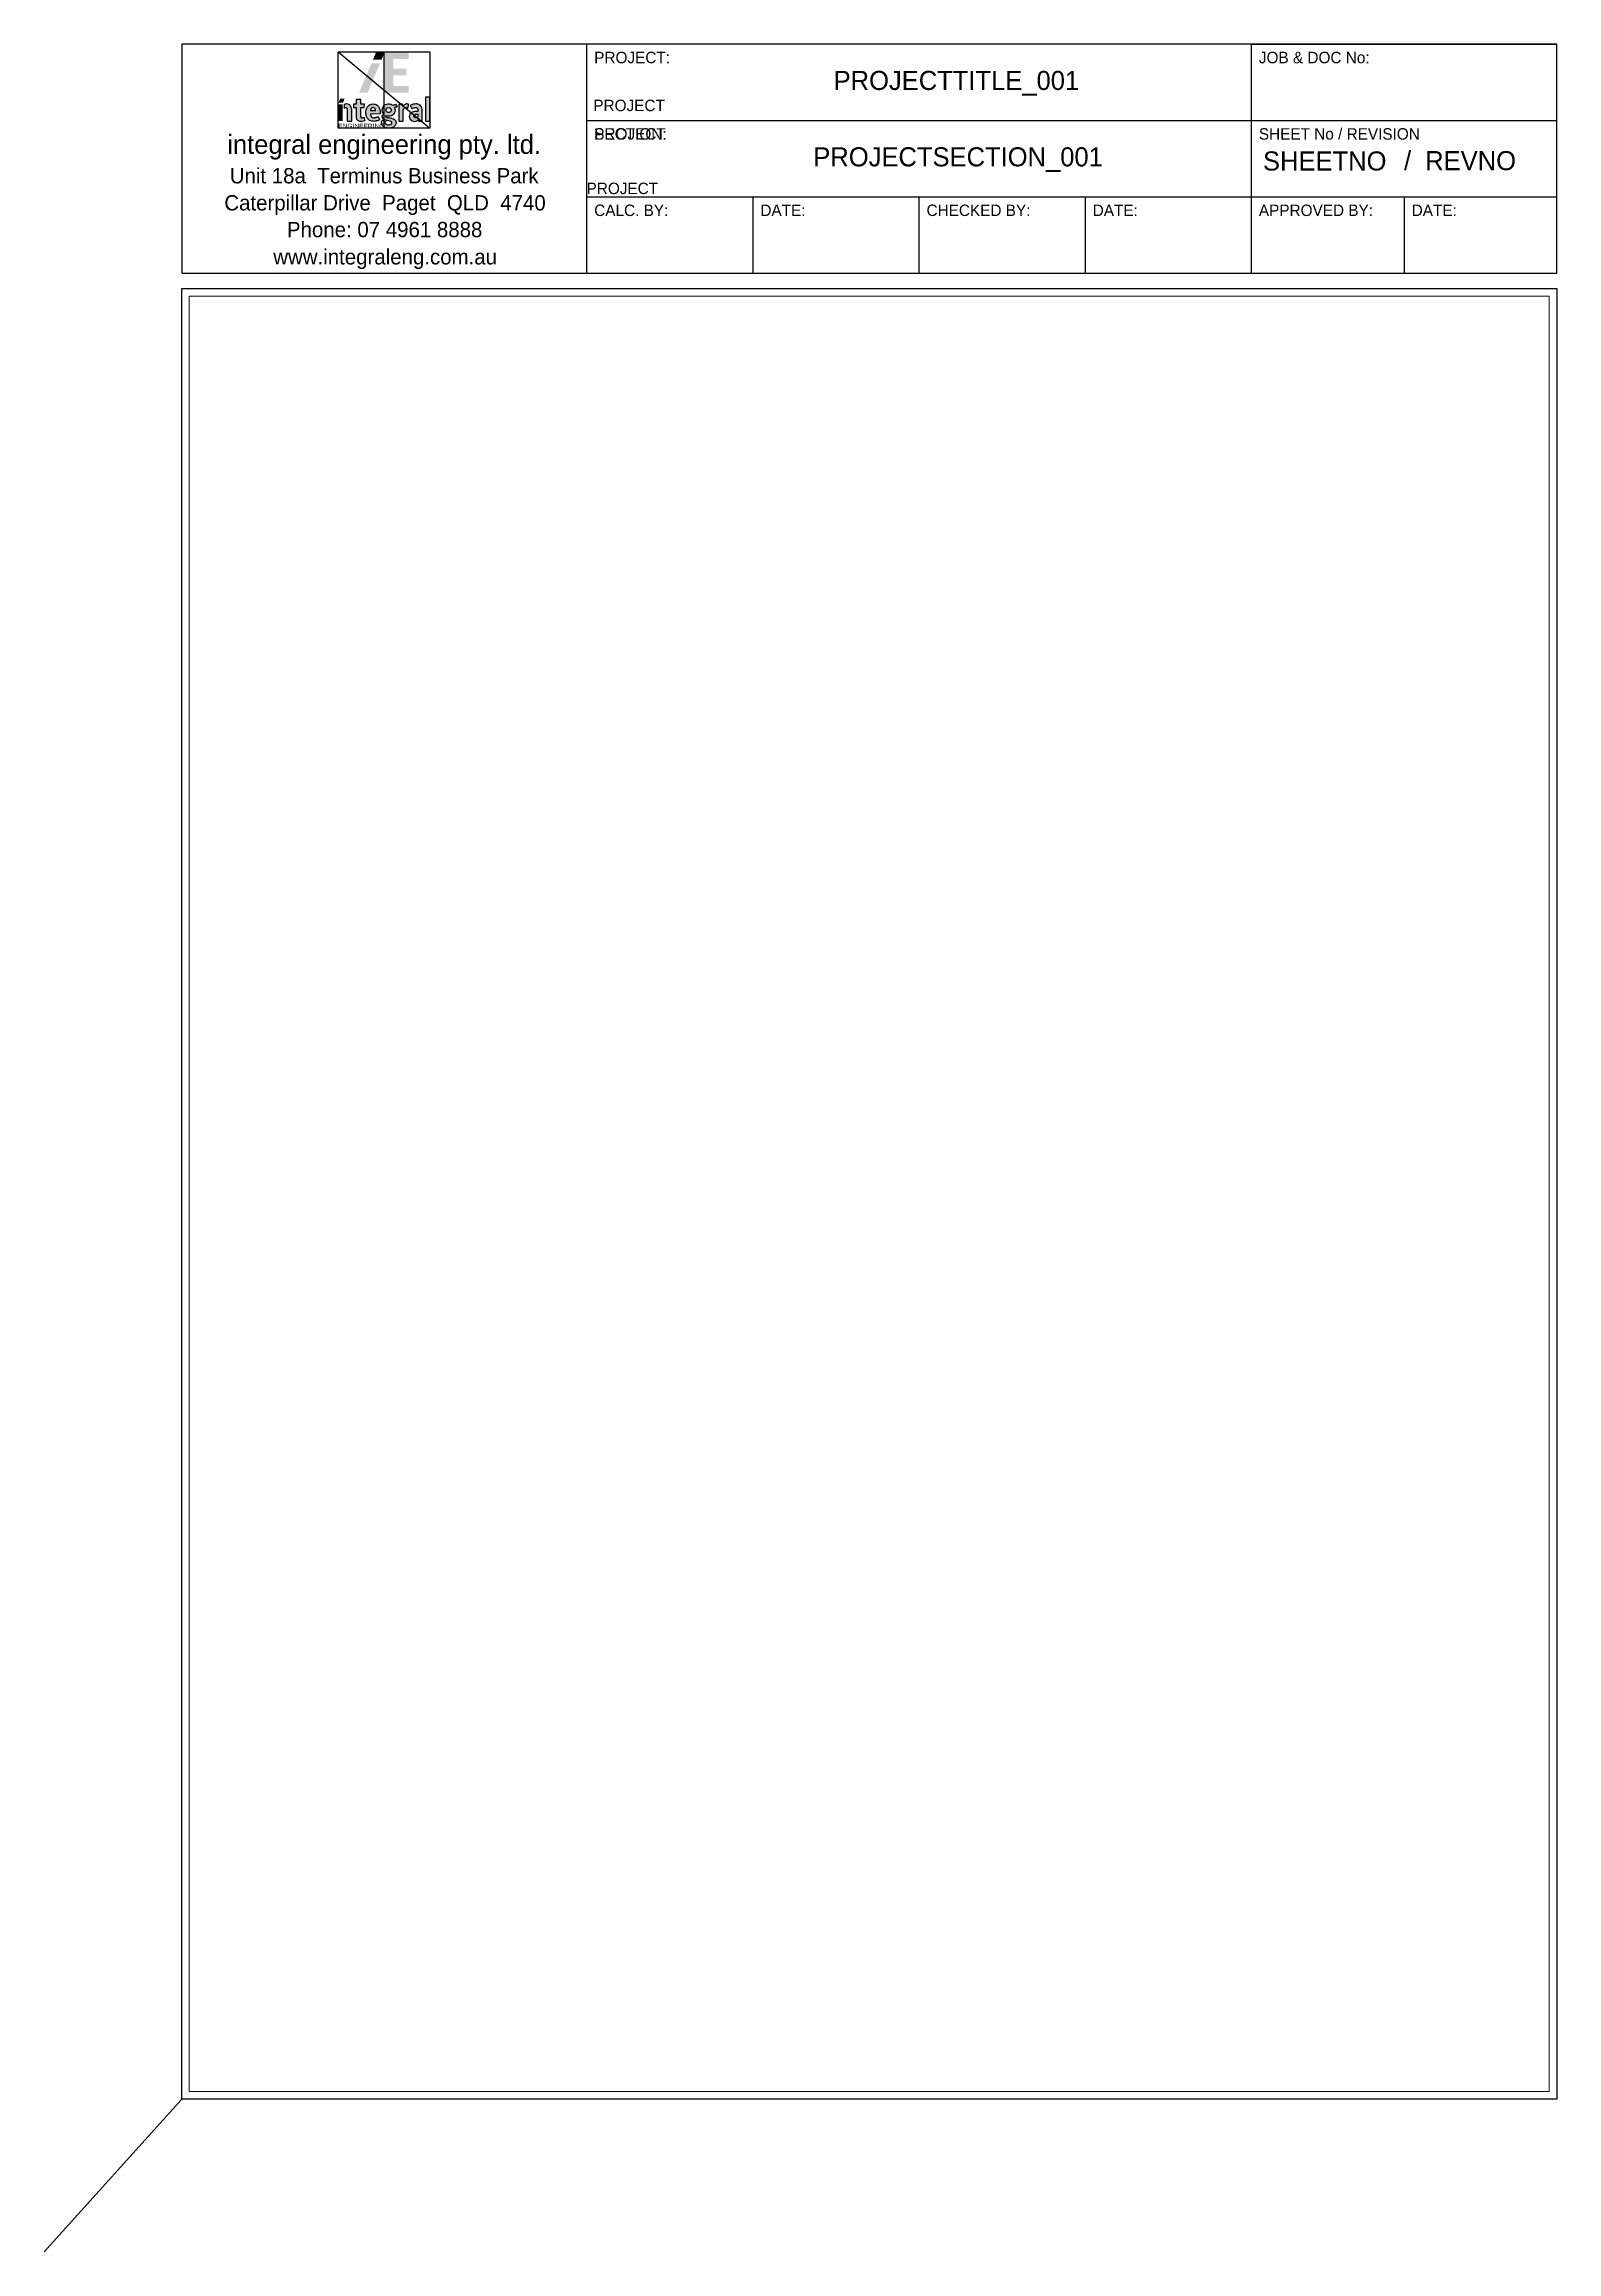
# Paper-space layout 'Layout1' of a CAD drawing. Extents: x 0 to 198, y 0 to 289.
import ezdxf
from ezdxf.enums import TextEntityAlignment as Align

# ---------------------------------------------------------------- set-up
doc = ezdxf.new("R2010")
doc.units = 0
doc.layers.get('0').update_dxf_attribs({"linetype": 'CONTINUOUS'})
for name, color, linetype in [('CONSTRUCTION', 153, 'CONTINUOUS'), ('INTEGRAL-BORDER', 7, 'CONTINUOUS'), ('TEXT25', 7, 'CONTINUOUS'), ('VIEWPORTS', 3, 'CONTINUOUS')]:
    doc.layers.add(name, color=color, linetype=linetype)
doc.styles.add('FIRASANS', font='FiraSans-Regular.ttf')
doc.styles.add('FIRASANS_MEDIUM', font='FiraSans-Medium.ttf')
doc.styles.add('INTEGRALSTANDARD', font='ARIsoP1.shx', dxfattribs={"height": 2.5})

psp = doc.layouts.get("Layout1")

# ---------------------------------------------------------------- hatches: boundary and pattern name
at = {"layer": 'INTEGRAL-BORDER'}
h = psp.add_hatch(color=141, dxfattribs=at)
h.dxf.hatch_style = 1
h.paths.add_polyline_path([(43.96179448619841, 286.5016044395141), (42.84002842557452, 286.5016044395141), (41.22371333635824, 282.6443280177151), (42.34547939698214, 282.6443280177151)])
h = psp.add_hatch(color=12, dxfattribs=at)
h.dxf.hatch_style = 1
h.paths.add_polyline_path([(44.58966739163525, 287.9999999999999), (43.46790133101135, 287.9999999999999), (43.03610409876514, 286.969531810936), (44.15787015938905, 286.969531810936)])
h = psp.add_hatch(color=250, dxfattribs=at)
h.dxf.hatch_style = 1
h.paths.add_polyline_path([(47.42652125807044, 285.7947192369482), (45.70214566385096, 285.7947192369481), (45.70214566385096, 287.0734072344746), (47.7046408261272, 287.0734072344746), (47.7046408261272, 287.9999999999999), (44.58966739163525, 287.9999999999999), (44.58966739163525, 282.6443280177151), (47.7046408261272, 282.6443280177151), (47.7046408261272, 283.5153158893684), (45.70214566385096, 283.5153158893684), (45.70214566385096, 284.9051964006737), (47.42652125807044, 284.9051964006737)])
h = psp.add_hatch(color=141, dxfattribs=at)
h.dxf.hatch_style = 1
h.paths.add_polyline_path([(39.08122060233838, 281.1230790013147), (38.49794063576375, 281.1230790013147), (38.49794063576375, 278.938665188188), (39.08122060233838, 278.938665188188)])
h = psp.add_hatch(color=12, dxfattribs=at)
h.dxf.hatch_style = 1
h.paths.add_polyline_path([(39.3343556768484, 281.8678114615632), (38.75306350262922, 281.8678114615632), (38.5293088707458, 281.3338292748036), (39.11060104496498, 281.3338292748036)])
h = psp.add_hatch(color=250, dxfattribs=at)
h.dxf.hatch_style = 1
h.paths.add_polyline_path([(40.20422046511317, 280.740443398901, 0.0886880886634953), (40.07216936274378, 280.9630184400783, 0.1100150033627643), (39.90779949849829, 281.0893256733785, 0.2287291706665802), (39.24946323444791, 281.1038483178043), (39.24946323444791, 280.6392525109531), (39.27729232739019, 280.6548854494289), (39.3063894947713, 280.668359142258), (39.34563125760636, 280.6818328350899), (39.38298804493849, 280.6910225845588), (39.41671197038256, 280.6956174592918), (39.47247297311964, 280.6956174592918), (39.52148233631486, 280.6882587501318), (39.56024428720362, 280.6741459205892), (39.59407102948885, 280.6524325463747), (39.62059777572136, 280.6262624891454), (39.64081842207602, 280.5926819008607), (39.65606958754489, 280.5547137254248), (39.6672080791794, 280.5077112662065), (39.67697567953388, 280.4328977230668), (39.67697567953388, 278.938665188188), (40.26025564610851, 278.938665188188), (40.26025564610851, 280.4328977230668, 0.0818912440406368)])
h.paths.add_polyline_path([(41.91701202803411, 281.1272247529566), (41.43037989657559, 281.1272247529566), (41.43037989657559, 281.7764149118644), (40.84709993000096, 281.7764149118644), (40.84709993000096, 281.1272247529566), (40.48556162767058, 281.1272247529566), (40.48556162767058, 280.7252941314495), (40.84709993000096, 280.7252941314495), (40.84709993000096, 279.5920010987377, 0.1001182916155786), (40.89336751064182, 279.237072936449, 0.1198673377555699), (41.02552142985239, 279.0478539220094, 0.1055294891719073), (41.19345561142704, 278.947526732319, 0.0937640109101511), (41.41883013755368, 278.8982268357327, 0.0769418547880017), (41.63851546487793, 278.9030635459778, 0.0688921401591181), (41.97335565956435, 279.0049972144301), (41.83273648670907, 279.4253591567703, -0.0100953310525009), (41.79929641046082, 279.4116958865249, -0.0173027986105133), (41.77937454370917, 279.4048031382208, -0.0010425580014724), (41.73812037519885, 279.3922038280587, -0.0117501015302368), (41.69617206349066, 279.3815607239, -0.0240727805077578), (41.6783398565061, 279.3783739715143, -0.0004364112162287), (41.65441780370402, 279.3752992057146, 0.0001672523867148), (41.63049575091267, 279.3722244399161, 0.0002134808523671), (41.61479904577011, 279.3701947490086, -0.0011158873152877), (41.59571300783983, 279.3677344827756, -0.0152391217065885), (41.56781174720667, 279.3700824682334, -0.0062802107590045), (41.5559901645124, 279.3715918337748, -0.0066194487374802), (41.54481504601553, 279.3733126997194, -0.0235158561440654), (41.53027367640823, 279.3764585159813, -0.0371456246570282), (41.51478839849469, 279.3818376831178, -0.0186481319727935), (41.49933572786152, 279.3907421305738, -0.0270196032018228), (41.48590299903588, 279.4002124036732, -0.0465662969066287), (41.47000107043404, 279.415362022405, -0.0377749927787223), (41.45604983575667, 279.4374336584222, -0.0354950665376647), (41.44303208100918, 279.4668041382557, -0.0210230384271154), (41.43765177297666, 279.494352861943, -0.012577120058965), (41.43442402584539, 279.5198995681295, -0.0047765709725631), (41.43279300883067, 279.5377782755382, -0.0029454896467275), (41.43017654653416, 279.5723533107873, -0.0075210630564012), (41.43037989657559, 279.5920010987377), (41.43037989657559, 280.7252941314495), (41.8677284865863, 280.7252941314495)])
h.paths.add_polyline_path([(43.5838101885724, 281.0178114575883, 0.1656049052649858), (43.07024004349402, 281.1715670215389, 0.1579273651259237), (42.5281553598333, 281.0178114575883, 0.1117544768345067), (42.24270152344152, 280.6627969254737, 0.103024604713881), (42.11346074819105, 280.088454857636, 0.03048892868817), (42.11967826141446, 279.8628589541412, 0.0841882207261075), (42.24053516269323, 279.4228373425473, 0.0978364140433493), (42.4612958976687, 279.1207759603753, 0.0920851597849412), (42.75958478755565, 278.9488214016122, 0.0664288544262041), (43.01268207187762, 278.8992358699702, 0.0542346583064222), (43.29419832097715, 278.9046755766194, 0.0573639083627487), (43.74250436734776, 279.0185623984822, 0.0191975636352863), (43.89210704341654, 279.0861034883853), (43.71172171287113, 279.5174146601758), (43.68376270622063, 279.5046399959796), (43.6278452685869, 279.4814864248841), (43.5615433695594, 279.4567361658385), (43.50503990267246, 279.4359034936915), (43.46674479067671, 279.4222415549629), (43.40090400111087, 279.4016305563747), (43.33953499468731, 279.3892142257454), (43.28145074555157, 279.3808115212137), (43.22330374868626, 279.3744923740454), (43.07036623227969, 279.3744923740454), (43.01732425252394, 279.382660058181), (42.97800560417043, 279.3937562125113), (42.93731341377539, 279.4098342189413), (42.9061289435633, 279.4272588051964), (42.87936444644165, 279.446155895785), (42.86045780718489, 279.4638259477871), (42.83670289840889, 279.4880992024733), (42.81125610360617, 279.5198907886452), (42.79103291336503, 279.5567710016153), (42.76879661477567, 279.603949170015), (42.74812095008168, 279.6667231178099), (42.73797826892995, 279.7119514873679), (42.72549492476891, 279.775895024319), (42.71857215837066, 279.8543753556568), (43.97067570726678, 279.8948482560452), (43.97067570726678, 280.0884548576361, 0.0941635504493101), (43.85980487514465, 280.6627969254737, 0.1364846958299669)])
h.paths.add_polyline_path([(42.88451802901164, 280.6473781490045, -0.1049540271595705), (42.99850815736573, 280.693112734342, -0.0434214983046794), (43.1109212421737, 280.693112734342, -0.1731161523272599), (43.25524182148157, 280.6238268600591, -0.1329598468202469), (43.33543896125453, 280.4709695422936, -0.0512440566909649), (43.36432114891884, 280.2860382415068), (42.7175782621901, 280.2651329733646, -0.0575638956411377), (42.75514068321594, 280.4591023282263, -0.1624405867058828)], flags=16)
edge = h.paths.add_edge_path()
edge.add_arc((45.44973962860468, 281.9502229258148), 0.9572324673209851, 280.5633053366386, 304.5850253611495, ccw=False)
edge.add_arc((45.14432512725485, 280.3704965437551), 0.7995119697734221, 53.02352733428318, 87.6936075786913)
edge.add_arc((45.08357330744044, 280.3499982220975), 0.8246153563668263, 83.52953195733468, 96.47046804266475)
edge.add_arc((45.05475688875011, 280.3217030266353), 0.8500787644694896, 94.32518169126588, 130.9194036799996)
edge.add_arc((45.08629490954667, 280.3699935228235), 0.8360877541216859, 134.722868539814, 219.5800061184608)
edge.add_arc((45.05456474779633, 278.9484997070288), 1.07948635339079, 124.5801993273132, 130.748900120374)
edge.add_arc((44.58523600552145, 279.5070490118106), 0.3501065348003969, 132.2280699738874, 168.7409245184836)
edge.add_arc((44.86359048253882, 279.5151403281694), 0.6246370168169633, 174.4634459163649, 183.2665883076246)
edge.add_arc((44.58251051092271, 279.5004828374661), 0.34318131475724, 183.4974504996705, 217.2914016205472)
edge.add_arc((44.75440651709616, 279.6344328899869), 0.5610970628191793, 217.5384597531991, 244.288523900784)
edge.add_arc((45.22560041598608, 280.6203804141828), 1.653851716171807, 244.3994528435441, 259.7050549811115)
edge.add_arc((39.50495926199812, 253.0338383502835), 26.52013383298185, 77.42007236957681, 78.19600576554058, ccw=False)
edge.add_arc((45.1599959908085, 278.4378600010635), 0.4945001087755713, 52.77698072150531, 75.82637301760428, ccw=False)
edge.add_arc((45.33916813648806, 278.6977036446241), 0.1797919805063992, 3.2660601723165996, 48.147306842667206, ccw=False)
edge.add_ellipse((45.08643897897533, 278.6997242993199), major_axis=(-0.4322291091299206, -0.008222568616645276), ratio=0.611078870649089, start_angle=0.17623255731251675, end_angle=180, ccw=False)
edge.add_arc((44.9279782280874, 278.6819280302788), 0.273861714216148, 144.6919827166187, 178.2749035883076, ccw=False)
edge.add_line((44.70449153485554, 278.8402123834591), (44.26726880991138, 279.0601000773757))
edge.add_arc((44.75658612789294, 278.689706014502), 0.6136963414334294, 142.8757037988269, 180.524240104806)
edge.add_arc((44.64673164178998, 278.6547071941382), 0.504672304564145, 176.6621556339921, 204.3315531384107)
edge.add_arc((44.79285820528553, 278.7442755451525), 0.6750624859679806, 206.1486927779516, 244.1370575065907)
edge.add_arc((45.09662920050728, 279.3755108249671), 1.375585725623641, 244.2208635826748, 296.8134441317746)
edge.add_arc((45.4207468927987, 278.7194204395947), 0.6438676199690403, 297.4083558442583, 332.9064489171116)
edge.add_arc((45.4473883633265, 278.7030563462072), 0.6127015734116327, 333.1341215898691, 353.5750731400022)
edge.add_arc((45.3379261120337, 278.7178962338863), 0.7231412441912434, 353.3771740058402, 371.2933097442987)
edge.add_arc((45.5761374735949, 278.7383528861128), 0.4862636599314168, 14.42779017088906, 55.44218966301874)
edge.add_arc((45.27711868726133, 278.2837187618569), 1.030359806222915, 56.08876971671772, 74.2958123566067)
edge.add_arc((44.72212289794024, 276.4213156441855), 2.973617398915096, 73.71427878463483, 84.00872136008401)
edge.add_line((45.03250039748886, 279.3786905346762), (44.97031912458569, 279.3902233627054))
edge.add_line((44.97031912458569, 279.3902233627054), (44.91527554982659, 279.4022265216755))
edge.add_line((44.9152755498266, 279.4022265216754), (44.8538938787238, 279.4192309727039))
edge.add_line((44.8538938787238, 279.4192309727039), (44.7978497942966, 279.4402365734385))
edge.add_line((44.79784979429661, 279.4402365734386), (44.77082797391751, 279.4549070688299))
edge.add_line((44.7708279739175, 279.4549070688299), (44.74313953087111, 279.4729116622106))
edge.add_line((44.74313953087111, 279.4729116622106), (44.71811988116266, 279.4942506437294))
edge.add_line((44.71811988116265, 279.4942506437294), (44.70077272446674, 279.5225914921597))
edge.add_line((44.70077272446674, 279.5225914921597), (44.69176583478519, 279.5542664385795))
edge.add_line((44.69176583478519, 279.5542664385795), (44.69236395305045, 279.584647031929))
edge.add_line((44.69236395305045, 279.584647031929), (44.70480124383216, 279.6162726530805))
edge.add_line((44.70480124383216, 279.6162726530804), (44.72037304275111, 279.6385319860762))
edge.add_arc((45.09656955433282, 280.5070884100843), 0.9465273778459462, 246.5811902770836, 292.5568998899197)
edge.add_arc((45.1476572549243, 280.335380843261), 0.7685855493029015, 293.9501504975001, 347.2206929994991)
edge.add_arc((45.09957177565369, 280.3775705943689), 0.8253761668915502, 345.1023884680631, 373.6568396370836)
edge.add_arc((44.94259918757763, 280.3053301152167), 0.995518751006776, 15.56428175770086, 24.81147484245912)
edge.add_arc((45.80286790488567, 282.0396861430168), 1.317316338716053, 271.8861298843143, 281.1935965452311)
edge.add_arc((45.95303758642228, 281.3167011255292), 0.578975001747729, 280.5044452031031, 297.3503005017538)
edge.add_line((46.21903578374412, 280.8024472858058), (45.99309214759998, 281.1621480330572))
edge = h.paths.add_edge_path(flags=16)
edge.add_ellipse((45.07465650968241, 280.3668555511715), major_axis=(-0.3423596713302288, 0), ratio=0.9750159552494041, start_angle=0, end_angle=360)
h.paths.add_polyline_path([(47.00474788482039, 280.4656099610126, -0.1157374618801137), (47.17075362330688, 280.6247210903526, -0.1009440394394319), (47.34845922283675, 280.693792424168, -0.0484611603577268), (47.45027000440446, 280.693792424168, -0.0659968897655691), (47.5981698567691, 280.653532850021), (47.7372291872852, 281.1028625423268, 0.1021969952614114), (47.57778490403273, 281.1615514874592, 0.0833167236025734), (47.39161872303504, 281.1677331041737, 0.0926215357298357), (47.23637796198929, 281.1182798803101, 0.0645219697410737), (47.09845442294235, 281.0274096793852, 0.0575931141726306), (46.99658665031854, 280.9170580285182), (46.94540568357725, 280.8331498490453, -0.7312425912235776), (46.93187468473231, 280.8359079999327), (46.91650558016637, 281.1230790013147), (46.42146791824577, 281.1230790013147), (46.42146791824577, 278.938665188188), (47.00474788482039, 278.938665188188)])
h.paths.add_polyline_path([(49.4929302305447, 280.312170367083, 0.0769658936466683), (49.45205094829594, 280.6512192047879, 0.1073297760987252), (49.32286718933078, 280.9002868569939, 0.1288612413299293), (49.05617897707231, 281.0980309872211, 0.1012954028979721), (48.63163992848967, 281.1711261023364, 0.0652448304564945), (48.32014580771882, 281.1314004016817, 0.0553419127563157), (47.97929726290143, 280.9979529192972), (47.90227931814854, 280.9556524396367), (48.10636026374389, 280.5431455108708, -0.0351292491844488), (48.23107972324071, 280.6031198144658, -0.0578780160460348), (48.44663544398789, 280.6744714264206, -0.0795862746570096), (48.65558303102856, 280.6971796006645, -0.0906153496450931), (48.75626497855892, 280.6787818745739, -0.2820074975519327), (48.89044092385394, 280.5315764142619, -0.0674115615378233), (48.91321547131537, 280.3674013207583), (48.91321547131537, 280.2010692622853, 0.0126462283124686), (48.4888220665453, 280.1793377096605, 0.0556662474441941), (48.18676485888655, 280.1081352341052, 0.0718152539817582), (47.99322841017842, 279.9989270590165, 0.0693233963220948), (47.88023874642172, 279.8740769708992, 0.1501581646550335), (47.79490356134408, 279.5386251058483, 0.1323502810671948), (47.87111845029327, 279.2312349662391, 0.1149403967119322), (48.05267238534187, 279.027574995449, 0.1121947453736962), (48.32252907010461, 278.9126027275348, 0.1188909126471953), (48.68704905194791, 278.923659711799, 0.1066861770566745), (48.86058394230368, 279.0068235649205, 0.0991552645582704), (48.9576017184077, 279.1068755194671, -0.948634033744782), (48.97213129779566, 279.108277186482), (48.98849374966048, 278.938665188188), (49.4929302305447, 278.938665188188)])
h.paths.add_polyline_path([(48.91331678875007, 279.8486419610698), (48.91331678875007, 279.4772540267141, -0.1034421501345381), (48.73148192808567, 279.3739558892148, -0.0980527998709968), (48.59840378022422, 279.3599898747149, -0.1136155051828393), (48.4999110307513, 279.3858952199779, -0.2005033013481455), (48.42040862007111, 279.4816523899044, -0.168708007026894), (48.42173495739866, 279.683110712836, -0.200929365535853), (48.5418277792642, 279.8042306500737, -0.0792672275169592), (48.71372719898331, 279.8374204625283)], flags=16)
h.paths.add_polyline_path([(50.50205936423625, 282.0627554756188), (49.91877939766161, 282.0627554756188), (49.91877939766161, 278.938665188188), (50.50205936423625, 278.938665188188)])

# ---------------------------------------------------------------- linework, layer by layer
at = {"color": 250}
for p, q in [((71, 288.9999999999999), (71, 258.9999999999999)), ((158, 288.9999999999999), (158, 258.9999999999999)), ((71, 278.9999999999999), (198, 278.9999999999999)), ((71, 268.9999999999999), (198, 268.9999999999999)), ((92.75, 268.9999999999999), (92.75, 258.9999999999999)), ((114.5, 268.9999999999999), (114.5, 258.9999999999999)), ((136.25, 268.9999999999999), (136.25, 258.9999999999999)), ((178, 268.9999999999999), (178, 258.9999999999999))]:
    psp.add_line(p, q, dxfattribs=at)
for points in [[(18, 288.9999999999999), (18, 258.9999999999999), (198, 258.9999999999999), (198, 288.9999999999999)], [(18, 20), (18, 256.9999999999999), (198, 256.9999999999999), (198, 20)]]:
    psp.add_lwpolyline(points, close=True, dxfattribs=at)
at = {"layer": 'CONSTRUCTION'}
for p, q in [((38.49794063576375, 287.9999999999999), (50.50205936423625, 277.9999999999999)), ((44.49999999999999, 277.9999999999999), (44.49999999999999, 287.9999999999999)), ((44.49999999999999, 277.9999999999999), (44.49999999999999, 287.9999999999999)), ((18, 20), (0, 0))]:
    psp.add_line(p, q, dxfattribs=at)
psp.add_lwpolyline([(38.49794063576375, 277.9999999999999), (38.49794063576375, 287.9999999999999), (50.50205936423625, 287.9999999999999), (50.50205936423625, 277.9999999999999)], close=True, dxfattribs=at)
at = {"layer": 'INTEGRAL-BORDER', "color": 250}
for p, q in [((41.83273648670907, 279.4253591567703), (41.97335565956435, 279.0049972144301)), ((43.36432114891884, 280.2860382415068), (42.7175782621901, 280.2651329733646))]:
    psp.add_line(p, q, dxfattribs=at)
for points in [[(40.26025564610851, 280.4328977230668, 0.0818912440406439), (40.20422046511315, 280.7404433989011, 0.0886880886634908), (40.07216936274376, 280.9630184400784, 0.1100150033627618), (39.90779949849829, 281.0893256733785, 0.2287291706665798), (39.24946323444791, 281.1038483178043), (39.24946323444791, 280.6392525109531), (39.27729232739019, 280.6548854494289), (39.3063894947713, 280.668359142258), (39.34563125760636, 280.6818328350899), (39.38298804493849, 280.6910225845588), (39.41671197038256, 280.6956174592918), (39.47247297311964, 280.6956174592918), (39.52148233631486, 280.6882587501318), (39.56024428720362, 280.6741459205892), (39.59407102948885, 280.6524325463747), (39.62059777572136, 280.6262624891454), (39.64081842207602, 280.5926819008607), (39.65606958754489, 280.5547137254248), (39.6672080791794, 280.5077112662065), (39.67697567953388, 280.4328977230668), (39.67697567953388, 278.938665188188), (40.26025564610851, 278.938665188188)], [(42.11967826141446, 279.8628589541412, -0.0304889286881715), (42.11346074819105, 280.088454857636, -0.1030246047138831), (42.24270152344152, 280.6627969254737, -0.1117544768345084), (42.5281553598333, 281.0178114575883, -0.1579273651259252), (43.07024004349402, 281.1715670215389, -0.1656049052650098), (43.58381018857248, 281.0178114575883, -0.1364846958299401), (43.85980487514465, 280.6627969254737, -0.094163550449321), (43.97067570726678, 280.088454857636), (43.97067570726678, 279.8948482560452), (42.71857215837066, 279.8543753556568), (42.72549492476891, 279.775895024319), (42.73797826892995, 279.7119514873679), (42.74812095008168, 279.6667231178098), (42.76879661477567, 279.603949170015), (42.79103291336503, 279.5567710016153), (42.81125610360617, 279.5198907886452), (42.83670289840889, 279.4880992024733), (42.86045780718489, 279.4638259477871), (42.87936444644165, 279.446155895785), (42.9061289435633, 279.4272588051964), (42.93731341377537, 279.4098342189413), (42.97800560417043, 279.3937562125113), (43.01732425252394, 279.382660058181), (43.07036623227969, 279.3744923740454), (43.22330374868626, 279.3744923740454), (43.28145074555157, 279.3808115212137), (43.33953499468731, 279.3892142257454), (43.40090400111087, 279.4016305563747), (43.46674479067671, 279.4222415549629), (43.50503990267247, 279.4359034936915), (43.56154336955948, 279.4567361658385), (43.6278452685869, 279.4814864248841), (43.68376270622066, 279.5046399959796), (43.71172171287113, 279.5174146601758), (43.89210704341654, 279.0861034883853, -0.0191975636352844), (43.74250436734778, 279.0185623984822, -0.0573639083627517), (43.29419832097714, 278.9046755766194, -0.0542346583064212), (43.01268207187762, 278.8992358699702, -0.0664288544262077), (42.75958478755565, 278.9488214016122, -0.0920851597849432), (42.46129589766868, 279.1207759603754, -0.0979167358756931), (42.24040546858217, 279.4231157728066, -0.0841315525166231)], [(48.48882206654524, 280.1793377096605, 0.0556662474441866), (48.18676485888655, 280.1081352341052, 0.0718152539818073), (47.99322841017829, 279.9989270590164, 0.0693233963220478), (47.88023874642169, 279.8740769708991, 0.1501581646549761), (47.79490356134408, 279.5386251058483, 0.1323502810672881), (47.87111845029334, 279.231234966239, 0.1149403967117797), (48.0526723853417, 279.0275749954491, 0.1121947453737673), (48.32252907010458, 278.9126027275348, 0.1188909126472831), (48.68704905194812, 278.9236597117991, 0.1066861770566245), (48.8605839423038, 279.0068235649206, 0.099155264558197), (48.95760171840769, 279.1068755194671, -1.000000000000036), (48.97220524502417, 279.1075106548338), (48.98849374966048, 278.938665188188), (49.4929302305447, 278.938665188188), (49.4929302305447, 280.312170367083, 0.076965893646796), (49.4520509482958, 280.6512192047884, 0.1073297760985602), (49.32286718933069, 280.900286856994, 0.128861241329827), (49.05617897707244, 281.0980309872211, 0.1012954028979526), (48.6316399284899, 281.1711261023364, 0.0652448304564491), (48.32014580771924, 281.1314004016818, 0.0553419127563778), (47.97929726290145, 280.9979529192973), (47.90227931814853, 280.9556524396367), (48.10636026374389, 280.5431455108708, -0.035129249184455), (48.23107972324073, 280.6031198144658, -0.0578780160460179), (48.44663544398784, 280.6744714264205, -0.0795862746570803), (48.6555830310287, 280.6971796006645, -0.0906153496448802), (48.75626497855884, 280.6787818745739, -0.2820074975520149), (48.89044092385394, 280.531576414262, -0.0674115615380086), (48.91321547131537, 280.3674013207579), (48.91321547131537, 280.2010692622853, 0.01264622831247)], [(48.91331678875007, 279.8486419610698), (48.91331678875007, 279.4772540267141, -0.1034421501337589), (48.73148192808718, 279.3739558892153, -0.0980527998721643), (48.59840378022421, 279.3599898747149, -0.1152766756174085), (48.498595169327, 279.3865915722143, -0.1981060129629374), (48.42040862007104, 279.4816523899046, -0.1687080070264496), (48.42173495739853, 279.6831107128357, -0.2009293655368328), (48.54182777926469, 279.8042306500739, -0.0792672275167162), (48.71372719898331, 279.8374204625283)]]:
    psp.add_lwpolyline(points, format="xyb", close=True, dxfattribs=at)
for points in [[(40.84709993000096, 281.1272247529566), (40.48556162767058, 281.1272247529566), (40.48556162767058, 280.7252941314495), (40.84709993000096, 280.7252941314495)], [(41.43037989657559, 281.1272247529566), (41.43037989657559, 281.7764149118644), (40.84709993000096, 281.7764149118644), (40.84709993000096, 281.1272247529566)], [(40.84709993000096, 280.7252941314495), (40.84709993000096, 279.5920010987377)], [(41.43037989657559, 280.7252941314495), (41.8677284865863, 280.7252941314495), (41.91701202803411, 281.1272247529566), (41.43037989657559, 281.1272247529566)], [(41.43037989657559, 279.5920010987377), (41.43037989657559, 280.7252941314495)]]:
    psp.add_lwpolyline(points, dxfattribs=at)
for points in [[(43.36432114891884, 280.2860382415068, 0.0512440566909498), (43.33543896125455, 280.4709695422936, 0.1329598468202699), (43.25524182148158, 280.6238268600591, 0.1731161523273173), (43.11092124217367, 280.693112734342, 0.0434214983046439), (42.99850815736578, 280.693112734342, 0.1049540271596786), (42.88451802901159, 280.6473781490045, 0.1624405867058123), (42.75514068321594, 280.4591023282263, 0.0575638956411484), (42.7175782621901, 280.2651329733646, 0.1011870372505024)], [(45.51866808810527, 278.7079468679366, 0.198373762142292), (45.45912854249568, 278.8316239837996, 0.1009124096524271), (45.28107984528899, 278.9173066172402, 0.0033856610700911), (44.93003162826247, 278.9931543724761, -0.0668827499256256), (44.51098041550594, 279.1288899670132, -0.1172521139764519), (44.30948766983432, 279.2925599117399, -0.1485319857477919), (44.23996836658665, 279.4795473615421, -0.0384298564933472), (44.24186749282084, 279.5754057978359, -0.1606791429241123), (44.34993520165115, 279.7662942960646, -0.0269225367160574), (44.44189228702312, 279.8372759685069, -0.3881612828832851), (44.4979580590201, 280.9640494822286, -0.1610433623200079), (44.99064651059783, 281.1693608380281, -0.0565255729751285), (45.17650010428303, 281.1693608380281, -0.1524413974976884), (45.62522120673576, 281.0092127174589, 0.105200054636888), (45.99309214759998, 281.1621480330572), (46.21903578374412, 280.8024472858058, -0.0736365730276068), (46.0585915664909, 280.7474293012305, -0.0406338260436836), (45.84622504226915, 280.7230835093849, -0.0403704015337722), (45.90161229037226, 280.5724470414387, -0.1252410177116106), (45.89720440629376, 280.1653725656061, -0.2367150063040064), (45.4596581563591, 279.6329712874454, -0.2033419279003116), (44.72037304275111, 279.6385319860763), (44.70480124383216, 279.6162726530804), (44.69236395305045, 279.584647031929), (44.69176583478519, 279.5542664385795), (44.70077272446674, 279.5225914921597), (44.71811988116265, 279.4942506437294), (44.74313953087111, 279.4729116622106), (44.7708279739175, 279.4549070688299), (44.79784979429661, 279.4402365734386), (44.8538938787238, 279.4192309727039), (44.9152755498266, 279.4022265216754), (44.97031912458569, 279.3902233627054), (45.03250039748887, 279.3786905346762, -0.0449482130108483), (45.55600700712682, 279.2756172623711, -0.0796107612287923), (45.85196444468029, 279.138817402633, -0.1808943423188622), (46.04706555695459, 278.8595101693156, -0.0783335240033476), (46.05624176029316, 278.6344942643889, -0.0894277333349304), (45.99395910246766, 278.426174340335, -0.1561402959520005), (45.71713799540085, 278.1478280793038, -0.2328501608918261), (44.5018768137276, 278.1351456823742, -0.1687670757389406), (44.18688609012393, 278.4467740231264, -0.1213205460932349), (44.14291547478098, 278.6840909456763, -0.1657665178169486), (44.26726880991138, 279.0601000773758), (44.70449153485554, 278.8402123834591, 0.1476523945496054), (44.65423866289133, 278.6901065973702)], [(46.99658665031854, 280.9170580285182), (46.94540568357725, 280.8331498490453, -0.7730999156315306), (46.9318332961744, 280.8366813432051), (46.91650558016637, 281.1230790013147), (46.42146791824577, 281.1230790013147), (46.42146791824577, 278.938665188188), (47.00474788482039, 278.938665188188), (47.00474788482039, 280.4656099610126, -0.1157374618800551), (47.17075362330678, 280.6247210903525, -0.1009440394395046), (47.34845922283678, 280.693792424168, -0.0484611603577977), (47.45027000440463, 280.693792424168, -0.065996889765495), (47.5981698567691, 280.653532850021), (47.7372291872852, 281.1028625423268, 0.1021969952614484), (47.57778490403267, 281.1615514874593, 0.0833167236027321), (47.39161872303463, 281.1677331041737, 0.0926215357295583), (47.23637796198936, 281.1182798803101, 0.0645219697405809), (47.09845442294337, 281.0274096793861, 0.0575931141731397), (46.99658665031854, 280.9170580285182)], [(40.84709993000096, 279.5920010987377, 0.1001182916155786), (40.89336751064182, 279.2370729364489, 0.1198673377555761), (41.02552142985239, 279.0478539220094, 0.1055294891718997), (41.19345561142704, 278.947526732319, 0.0937640109101519), (41.41883013755368, 278.8982268357327, 0.0769418547879938), (41.6385154648779, 278.9030635459778, 0.0688921401591224), (41.97335565956435, 279.0049972144301)], [(41.43037989657559, 279.5920010987377, 0.0063478954345823), (41.43016935552691, 279.5754182354144, 0.0176583358197277), (41.43037989657559, 279.569458574193, 0.0026989807553326), (41.43279300883066, 279.5377782755384, 0.0047765709726027), (41.43442402584539, 279.5198995681295, 0.012577120058914), (41.43765177297665, 279.4943528619431, 0.0155734685065123), (41.44141557136324, 279.4738989988871, 0.0421551797251418), (41.44588661491197, 279.4593102168189, 0.0266370329376807), (41.45604983575667, 279.4374336584222, 0.0291625649945404), (41.46653157118257, 279.4202014976101, 0.0438444868549613), (41.47510522452502, 279.4098644100129, 0.030668876728327), (41.48590299903582, 279.4002124036733, 0.0270196032019858), (41.49933572786152, 279.3907421305738, 0.0153304631969123), (41.51199181945872, 279.3833369231764, 0.0315328389973784), (41.51845966119444, 279.3803259295792, 0.0281513201655536), (41.53027367640826, 279.3764585159813, 0.0235158561440137), (41.54481504601553, 279.3733126997194, 0.0066194487365101), (41.55599016451077, 279.371591833775, 0.0062802107599589), (41.56781174720683, 279.3700824682333, 0.0133083992451241), (41.59217129852875, 279.3679377884678, 0.0470242983496739), (41.59910234063142, 279.3681650581016, 0.0009177726255103), (41.61479904576715, 279.3701947490082, -0.0002134808522742), (41.63049575090287, 279.3722244399149, -0.0001672523867866), (41.65441780370449, 279.3752992057146, 0.0004364112162202), (41.6783398565061, 279.3783739715143, 0.0240727805077507), (41.69617206349066, 279.3815607239, 0.0108783886494934), (41.73502621085918, 279.391346719354, 0.0065269837346579), (41.74081058901665, 279.3930197085446, 0.0009746123728363), (41.77937454370917, 279.4048031382208, 0.0173027986105454), (41.79929641046085, 279.4116958865249, 0.01009533105249), (41.83273648670907, 279.4253591567703)]]:
    psp.add_lwpolyline(points, format="xyb", dxfattribs=at)
psp.add_lwpolyline([(49.91877939766161, 278.938665188188), (50.50205936423625, 278.938665188188), (50.50205936423625, 282.0627554756188), (49.91877939766161, 282.0627554756188)], close=True, dxfattribs=at)
psp.add_ellipse((45.07465650968241, 280.3668555511715), major_axis=(-0.3423596713302348, 0), ratio=0.9750159552493385, dxfattribs=at)
psp.add_ellipse((45.08643897897533, 278.6997242993199), major_axis=(-0.4322291091299297, -0.008222568616663142), ratio=0.611078870649123, start_param=0, end_param=3.141592653589793, dxfattribs=at)
at = {"layer": 'TEXT25'}
for p, q in [((158, 288.9999999999999), (198, 288.9999999999999)), ((71, 268.9999999999999), (92.75, 268.9999999999999)), ((92.75, 268.9999999999999), (114.5, 268.9999999999999)), ((114.5, 268.9999999999999), (136.25, 268.9999999999999)), ((136.25, 268.9999999999999), (158, 268.9999999999999)), ((158, 268.9999999999999), (178, 268.9999999999999)), ((178, 268.9999999999999), (198, 268.9999999999999))]:
    psp.add_line(p, q, dxfattribs=at)

# ---------------------------------------------------------------- texts
at = {"layer": 'INTEGRAL-BORDER', "color": 250, "style": 'FIRASANS_MEDIUM'}
for s, height, p in [('integral engineering pty. ltd.', 2.5, (44.5018768137276, 274.6351456823742)), ('Unit 18a  Terminus Business Park', 2, (44.5076268137276, 270.7756456823743)), ('Caterpillar Drive  Paget  QLD  4740', 2, (44.6176268137276, 267.2316456823742)), ('Phone: 07 4961 8888', 2, (44.56862681372761, 263.7316456823742)), ('www.integraleng.com.au', 2, (44.63262681372761, 260.1596456823742))]:
    psp.add_text(s, height=height, dxfattribs=at).set_placement(p, align=Align.CENTER)
at = {"layer": 'INTEGRAL-BORDER', "color": 250, "insert": (38.49880153532363, 278.5911870929544), "char_height": 0.6245043383464755, "attachment_point": 1, "style": 'FIRASANS'}
psp.add_mtext_dynamic_manual_height_columns('ENGINEERING', width=8.456285201789797, gutter_width=12.5, heights=[0], dxfattribs=at)
at = {"layer": 'TEXT25', "color": 250, "char_height": 1.5, "attachment_point": 1}
for s, insert, width, style in [('{\\fFira Sans Medium|b0|i0|c0|p0;PROJECT:}', (72, 287.9999999999999), 11.34689771948301, 'FIRASANS'), ('{JOB & DOC No:}', (159, 287.9999999999999), 30.54222258352067, 'FIRASANS'), ('{\\fFira Sans Medium|b0|i0|c0|p0;PROJECT}', (71.88341643932498, 281.728835774494), 11.34689771948301, 'INTEGRALSTANDARD'), ('{SECTION:}', (72, 277.9999999999999), 9.994864247963221, 'FIRASANS'), ('{\\fFira Sans Medium|b0|i0|c0|p0;PROJECT}', (72, 277.9999999999999), 11.34689771948301, 'INTEGRALSTANDARD'), ('{\\fFira Sans Medium|b0|i0|c0|p0;PROJECT}', (72.00000000000001, 277.9999999999999), 11.34689771948301, 'INTEGRALSTANDARD'), ('{SHEET No / REVISION}', (159, 277.9999999999999), 31.58065003785447, 'FIRASANS'), ('{\\fFira Sans Medium|b0|i0|c0|p0;PROJECT}', (71, 270.8689999999999), 11.34689771948301, 'INTEGRALSTANDARD'), ('{CALC. BY:}', (72, 267.9999999999999), 12.56369712195894, 'FIRASANS'), ('{DATE:}', (93.75, 267.9999999999999), 17.4234006392636, 'FIRASANS'), ('{CHECKED BY:}', (115.5, 267.9999999999999), 17.35057374848253, 'FIRASANS'), ('{DATE:}', (137.25, 267.9999999999999), 20.13342235711949, 'FIRASANS'), ('{APPROVED BY:}', (159, 267.9999999999999), 17.43207597255588, 'FIRASANS'), ('{DATE:}', (179, 267.9999999999999), 15.86416328698161, 'FIRASANS')]:
    psp.add_mtext(s, dxfattribs=dict(at, insert=insert, width=width, style=style))
at = {"layer": 'TEXT25', "color": 250, "insert": (178, 274.9999999999999), "char_height": 2.5, "attachment_point": 2, "style": 'FIRASANS'}
psp.add_mtext('{ / }', dxfattribs=at)
at = {"layer": 'TEXT25', "color": 250, "style": 'FIRASANS'}
for tag, p in [('PROJECTTITLE_001', (103.335, 282.9999999999999)), ('PROJECTSECTION_001', (100.6775, 273))]:
    psp.add_attdef(tag, p, '', height=2.5, dxfattribs=at)
psp.add_attdef('SHEETNO', text='', height=2.5, dxfattribs=at).set_placement((175.7, 274.9574999999999), align=Align.TOP_RIGHT)
psp.add_attdef('REVNO', text='', height=2.5, dxfattribs=at).set_placement((180.7711058724117, 274.9999999999999), align=Align.TOP_LEFT)

# ---------------------------------------------------------------- viewports
at = {"layer": 'VIEWPORTS', "view_target_point": (-4178.922276356733, -2030.627970228905)}
psp.add_viewport(center=(108, 138.5), size=(178, 235), view_center_point=(-7729.854648246995, 776.7285470562987), view_height=235.0000000000004, dxfattribs=at)

doc.saveas('drawing.dxf')
